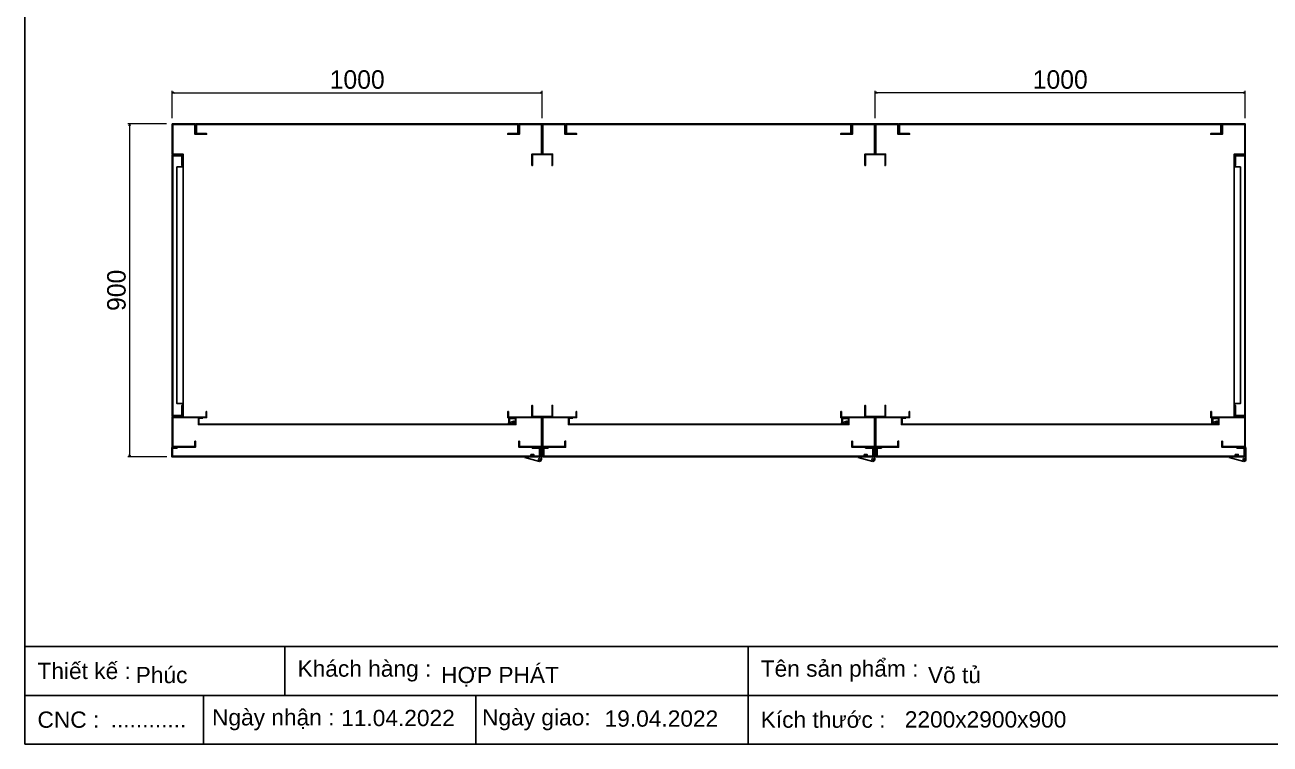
# Model space of a CAD drawing. Header units: millimetres. Extents: x 0 to 6523, y 0 to 4612.
# Drawn here: x 0 to 3365, y 0 to 1944 of the extents above; entities that cross this region are included whole.
import ezdxf

# ---------------------------------------------------------------- set-up
doc = ezdxf.new("R2010")
doc.units = ezdxf.units.MM
doc.layers.add('DIM', color=253, linetype='Continuous')
doc.layers.add('Ghi chu', color=7, linetype='Continuous')
doc.styles.add('Arial', font='arial.ttf')
doc.dimstyles.new('CNC', dxfattribs={"dimtxt": 50, "dimasz": 5, "dimexe": 5, "dimexo": 15, "dimgap": 10, "dimtad": 1, "dimdec": 0, "dimtxsty": 'Standard', "dimblk": 'OPEN30', "dimcen": 10, "dimclrd": 5, "dimclre": 5, "dimclrt": 3, "dimazin": 3, "dimtfac": 1, "dimtdec": 0, "dimtmove": 0, "dimatfit": 3, "dimldrblk": 'ARCHTICK', "dimlwd": 9, "dimlwe": 9})

# ---------------------------------------------------------------- blocks, each defined once
blk = doc.blocks.new('*D7')
at = {"color": 0, "linetype": 'ByBlock', "lineweight": -2}
for p, q in [((398, 1760.5), (403, 1761.8)), ((403, 1759.1), (398, 1760.5)), ((398, 1760.5), (403, 1760.5)), ((1393, 1761.8), (1398, 1760.5)), ((1398, 1760.5), (1393, 1759.1)), ((1398, 1760.5), (1393, 1760.5))]:
    blk.add_line(p, q, dxfattribs=at)
at = {"layer": 'Defpoints', "color": 0, "transparency": 16777216}
for p in [(1398, 1760.5), (398, 1676.5), (1398, 1676.5)]:
    blk.add_point(p, dxfattribs=at)
at = {"layer": 'DIM', "color": 5, "lineweight": 9, "transparency": 16777216}
for p, q in [((398, 1691.5), (398, 1765.5)), ((403, 1760.5), (1393, 1760.5)), ((1398, 1691.5), (1398, 1765.5))]:
    blk.add_line(p, q, dxfattribs=at)
at = {"layer": 'DIM', "color": 3, "transparency": 16777216, "insert": (898, 1796), "char_height": 50, "attachment_point": 5}
blk.add_mtext('1000', dxfattribs=at)
blk = doc.blocks.new('_ArchTick')
at = {"color": 0, "const_width": 0.15}
blk.add_lwpolyline([(-0.5, -0.5), (0.5, 0.5)], dxfattribs=at)
blk = doc.blocks.new('_Open30')
at = {"color": 0, "linetype": 'ByBlock', "lineweight": -2}
for p, q in [((-1, 0.27), (0, 0)), ((0, 0), (-1, -0.27)), ((0, 0), (-1, 0))]:
    blk.add_line(p, q, dxfattribs=at)
blk = doc.blocks.new('*D8')
at = {"color": 0, "linetype": 'ByBlock', "lineweight": -2}
for p, q in [((281.8, 1671.5), (283.1, 1676.5)), ((283.1, 1676.5), (284.5, 1671.5)), ((283.1, 1676.5), (283.1, 1671.5)), ((283.1, 776.5), (281.8, 781.5)), ((284.5, 781.5), (283.1, 776.5)), ((283.1, 776.5), (283.1, 781.5))]:
    blk.add_line(p, q, dxfattribs=at)
at = {"layer": 'Defpoints', "color": 0, "transparency": 16777216}
for p in [(398, 1676.5), (283.1, 776.5), (399, 776.5)]:
    blk.add_point(p, dxfattribs=at)
at = {"layer": 'DIM', "color": 5, "lineweight": 9, "transparency": 16777216}
for p, q in [((383, 1676.5), (278.1, 1676.5)), ((283.1, 1671.5), (283.1, 781.5)), ((384, 776.5), (278.1, 776.5))]:
    blk.add_line(p, q, dxfattribs=at)
at = {"layer": 'DIM', "color": 3, "transparency": 16777216, "insert": (247.6, 1226.5), "char_height": 50, "attachment_point": 5, "rotation": 90}
blk.add_mtext('900', dxfattribs=at)
blk = doc.blocks.new('HL044-2')
at = {"color": 1}
for p, q in [((0, -3), (0, 0)), ((0, 0), (23, 0)), ((4, -3), (4, 0)), ((10, -3), (10, 0)), ((25, -26), (-20, -26)), ((-20, -26), (-20, -28)), ((-20, -28), (19.5, -38.5)), ((-3, -19.5), (-3, -26)), ((-3, -19.5), (3, -20.1)), ((-3, -20.5), (3, -21.1)), ((-3, -21.5), (3, -22.1)), ((-3, -22.5), (3, -23.1)), ((-3, -23.5), (3, -24.1)), ((-3, -24.5), (3, -25.1)), ((-3, -25.5), (2.3, -26)), ((22, -3), (0, -3)), ((3, -19.5), (3, -26)), ((22, -3), (22, -26)), ((25, -2), (25, -3)), ((25, -3), (25, -26)), ((25, -33), (25, -26))]:
    blk.add_line(p, q, dxfattribs=at)
blk.add_lwpolyline([(-4, -19.5), (4, -19.5), (4, -26), (-4, -26)], close=True, dxfattribs=at)
blk.add_circle((19.5, -33), 2.5, dxfattribs=at)
for centre, radius, start, end in [((23, -2), 2, 0, 90), ((19.5, -33), 5.5, 270, 0)]:
    blk.add_arc(centre, radius, start, end, dxfattribs=at)
blk = doc.blocks.new('*D9')
at = {"color": 0, "linetype": 'ByBlock', "lineweight": -2}
for p, q in [((398, 1760.5), (403, 1761.8)), ((403, 1759.1), (398, 1760.5)), ((398, 1760.5), (403, 1760.5)), ((1393, 1761.8), (1398, 1760.5)), ((1398, 1760.5), (1393, 1759.1)), ((1398, 1760.5), (1393, 1760.5))]:
    blk.add_line(p, q, dxfattribs=at)
at = {"layer": 'Defpoints', "color": 0, "transparency": 16777216}
for p in [(1398, 1760.5), (398, 1676.5), (1398, 1676.5)]:
    blk.add_point(p, dxfattribs=at)
at = {"layer": 'DIM', "color": 5, "lineweight": 9, "transparency": 16777216}
for p, q in [((398, 1691.5), (398, 1765.5)), ((403, 1760.5), (1393, 1760.5)), ((1398, 1691.5), (1398, 1765.5))]:
    blk.add_line(p, q, dxfattribs=at)
at = {"layer": 'DIM', "color": 3, "transparency": 16777216, "insert": (898, 1796), "char_height": 50, "attachment_point": 5}
blk.add_mtext('1000', dxfattribs=at)
blk = doc.blocks.new('HL036-1-2')
at = {"layer": 'Ghi chu', "color": 1}
for p, q in [((-3, 17.8), (-18.9, 17.8)), ((-18.9, 15.8), (-18.9, 17.8)), ((-12.1, 15.8), (-18.9, 15.8)), ((-16.4, 1), (-16.4, 14)), ((-15.6, 15), (-3.9, 17.7)), ((0, 0), (-15.4, 0)), ((-14.4, 3), (-14.4, 11.9)), ((0, 2), (-13.4, 2)), ((-13.1, 12.8), (-4.3, 9.8)), ((-6.2, 2), (-6.2, 0)), ((-1.2, 2), (-1.2, 0)), ((0, 0), (0, 2))]:
    blk.add_line(p, q, dxfattribs=at)
for radius in [4.1, 2.1]:
    blk.add_circle((-3, 13.7), radius, dxfattribs=at)
for centre, start, end in [((-15.4, 14), 102.9616, 180), ((-15.4, 1), 180, 270), ((-13.4, 11.9), 71.3254, 180), ((-13.4, 3), 180, 270)]:
    blk.add_arc(centre, 1, start, end, dxfattribs=at)
blk = doc.blocks.new('*D10')
at = {"color": 0, "linetype": 'ByBlock', "lineweight": -2}
for p, q in [((2298, 1760.5), (2303, 1761.8)), ((2303, 1759.1), (2298, 1760.5)), ((2298, 1760.5), (2303, 1760.5)), ((3293, 1761.8), (3298, 1760.5)), ((3298, 1760.5), (3293, 1759.1)), ((3298, 1760.5), (3293, 1760.5))]:
    blk.add_line(p, q, dxfattribs=at)
at = {"layer": 'Defpoints', "color": 0, "transparency": 16777216}
for p in [(2298, 1760.5), (2298, 1676.5), (3298, 1676.5)]:
    blk.add_point(p, dxfattribs=at)
at = {"layer": 'DIM', "color": 5, "lineweight": 9, "transparency": 16777216}
for p, q in [((2298, 1691.5), (2298, 1765.5)), ((3293, 1760.5), (2303, 1760.5)), ((3298, 1691.5), (3298, 1765.5))]:
    blk.add_line(p, q, dxfattribs=at)
at = {"layer": 'DIM', "color": 3, "transparency": 16777216, "insert": (2798, 1796), "char_height": 50, "attachment_point": 5}
blk.add_mtext('1000', dxfattribs=at)
blk = doc.blocks.new('KHUNG CHUẨN')
at = {"color": 7}
for p, q in [((19889.2, -28535.2), (16919.2, -28535.2)), ((17239.2, -28535.2), (17239.2, -28595.2)), ((17809.2, -28535.2), (17809.2, -28655.2)), ((18939.2, -28595.2), (16919.2, -28595.2)), ((17139.2, -28595.2), (17139.2, -28655.2)), ((17474.2, -28595.2), (17474.2, -28655.2))]:
    blk.add_line(p, q, dxfattribs=at)
blk.add_lwpolyline([(16919.2, -26555.2), (19889.2, -26555.2), (19889.2, -28655.2), (16919.2, -28655.2)], close=True, dxfattribs=at)
at = {"color": 2, "char_height": 20, "attachment_point": 4, "style": 'Arial'}
for s, insert, width in [('  Thiết kế :', (16919.2, -28565.2), 917.634), ('  Khách hàng :', (17239.2, -28565.2), 917.634), ('  Tên sản phẩm :', (17809.2, -28565.2), 917.634), ('  CNC :', (16919.2, -28625.2), 917.634), ('  Ngày nhận :', (17134, -28625.2), 556.651), ('  Ngày giao:', (17466.3, -28625.2), 556.651), ('  Kích thước :', (17809.2, -28625.2), 917.634)]:
    blk.add_mtext(s, dxfattribs=dict(at, insert=insert, width=width))
at = {"color": 3, "style": 'Arial'}
for tag, p in [('#01', (17055.6, -28580.1)), ('#02', (17431.4, -28580.1)), ('#03', (18030.6, -28580.1)), ('#08', (18751.7, -28580.1)), ('#10', (19064.8, -28580.1)), ('#11', (19060.3, -28625.7)), ('#04', (17024.8, -28634.6)), ('#05', (17308.5, -28633)), ('#06', (17632.7, -28633.7)), ('#07', (18002, -28634.7)), ('#09', (18753.8, -28632.6)), ('#12', (19806.5, -28628.9))]:
    blk.add_attdef(tag, p, '', height=20, dxfattribs=at)

msp = doc.modelspace()

# ---------------------------------------------------------------- linework, layer by layer
at = {"color": 7}
for points in [[(426, 1563.5), (426, 1595), (399.5, 1595), (399.5, 1675), (459.5, 1675), (459.5, 1648.5), (491, 1648.5), (491, 1650), (461, 1650), (461, 1676.5), (398, 1676.5), (398, 1593.5), (424.5, 1593.5), (424.5, 1563.5)], [(1332, 1651), (1332, 1675), (464, 1675), (464, 1651), (462.5, 1651), (462.5, 1676.5), (1333.5, 1676.5), (1333.5, 1651)], [(1370, 1563.5), (1370, 1595), (1396.5, 1595), (1396.5, 1675), (1336.5, 1675), (1336.5, 1648.5), (1305, 1648.5), (1305, 1650), (1335, 1650), (1335, 1676.5), (1398, 1676.5), (1398, 1593.5), (1371.5, 1593.5), (1371.5, 1563.5)], [(1426, 1563.5), (1426, 1595), (1399.5, 1595), (1399.5, 1675), (1459.5, 1675), (1459.5, 1648.5), (1491, 1648.5), (1491, 1650), (1461, 1650), (1461, 1676.5), (1398, 1676.5), (1398, 1593.5), (1424.5, 1593.5), (1424.5, 1563.5)], [(1464, 1651), (1464, 1675), (2232, 1675), (2232, 1651), (2233.5, 1651), (2233.5, 1676.5), (1462.5, 1676.5), (1462.5, 1651)], [(2270, 1563.5), (2270, 1595), (2296.5, 1595), (2296.5, 1675), (2236.5, 1675), (2236.5, 1648.5), (2205, 1648.5), (2205, 1650), (2235, 1650), (2235, 1676.5), (2298, 1676.5), (2298, 1593.5), (2271.5, 1593.5), (2271.5, 1563.5)], [(2326, 1563.5), (2326, 1595), (2299.5, 1595), (2299.5, 1675), (2359.5, 1675), (2359.5, 1648.5), (2391, 1648.5), (2391, 1650), (2361, 1650), (2361, 1676.5), (2298, 1676.5), (2298, 1593.5), (2324.5, 1593.5), (2324.5, 1563.5)], [(2364, 1651), (2364, 1675), (3232, 1675), (3232, 1651), (3233.5, 1651), (3233.5, 1676.5), (2362.5, 1676.5), (2362.5, 1651)], [(3270, 1563.5), (3270, 1595), (3296.5, 1595), (3296.5, 1675), (3236.5, 1675), (3236.5, 1648.5), (3205, 1648.5), (3205, 1650), (3235, 1650), (3235, 1676.5), (3298, 1676.5), (3298, 1593.5), (3271.5, 1593.5), (3271.5, 1563.5)], [(423.5, 888.5), (399.5, 888.5), (399.5, 1590.5), (423.5, 1590.5), (423.5, 1592), (398, 1592), (398, 887), (423.5, 887)], [(3272.5, 888.5), (3296.5, 888.5), (3296.5, 1590.5), (3272.5, 1590.5), (3272.5, 1592), (3298, 1592), (3298, 887), (3272.5, 887)], [(459.5, 819), (459.5, 804), (399.5, 804), (399.5, 884), (426, 884), (426, 915.5), (424.5, 915.5), (424.5, 885.5), (398, 885.5), (398, 802.5), (461, 802.5), (461, 819)], [(1336.5, 819), (1336.5, 804), (1396.5, 804), (1396.5, 884), (1370, 884), (1370, 915.5), (1371.5, 915.5), (1371.5, 885.5), (1398, 885.5), (1398, 802.5), (1335, 802.5), (1335, 819)], [(1459.5, 819), (1459.5, 804), (1399.5, 804), (1399.5, 884), (1426, 884), (1426, 915.5), (1424.5, 915.5), (1424.5, 885.5), (1398, 885.5), (1398, 802.5), (1461, 802.5), (1461, 819)], [(2236.5, 819), (2236.5, 804), (2296.5, 804), (2296.5, 884), (2270, 884), (2270, 915.5), (2271.5, 915.5), (2271.5, 885.5), (2298, 885.5), (2298, 802.5), (2235, 802.5), (2235, 819)], [(2359.5, 819), (2359.5, 804), (2299.5, 804), (2299.5, 884), (2326, 884), (2326, 915.5), (2324.5, 915.5), (2324.5, 885.5), (2298, 885.5), (2298, 802.5), (2361, 802.5), (2361, 819)], [(3236.5, 819), (3236.5, 804), (3296.5, 804), (3296.5, 884), (3270, 884), (3270, 915.5), (3271.5, 915.5), (3271.5, 885.5), (3298, 885.5), (3298, 802.5), (3235, 802.5), (3235, 819)], [(1379, 799.5), (1391, 799.5), (1391, 778.5), (399, 778.5), (399, 799.5), (411, 799.5), (411, 801.5), (397, 801.5), (397, 776.5), (1393, 776.5), (1393, 801.5), (1379, 801.5)], [(1414, 799.5), (1402, 799.5), (1402, 778.5), (2292, 778.5), (2292, 799.5), (2280, 799.5), (2280, 801.5), (2294, 801.5), (2294, 776.5), (1400, 776.5), (1400, 801.5), (1414, 801.5)], [(2315, 799.5), (2303, 799.5), (2303, 778.5), (3295, 778.5), (3295, 799.5), (3283, 799.5), (3283, 801.5), (3297, 801.5), (3297, 776.5), (2301, 776.5), (2301, 801.5), (2315, 801.5)]]:
    msp.add_lwpolyline(points, close=True, dxfattribs=at)
at = {"color": 8}
for points in [[(426, 920.5), (426, 885.5), (427.5, 885.5), (427.5, 1595), (426, 1595), (426, 1560), (411, 1560), (411, 920.5), (426, 920.5)], [(3270, 920.5), (3270, 885.5), (3268.5, 885.5), (3268.5, 1595), (3270, 1595), (3270, 1560), (3285, 1560), (3285, 920.5), (3270, 920.5)]]:
    msp.add_lwpolyline(points, dxfattribs=at)
at = {"color": 3}
for points in [[(489.5, 899), (489.5, 884), (399.5, 884), (399.5, 882.5), (491, 882.5), (491, 899)], [(1306.5, 899), (1306.5, 884), (1396.5, 884), (1396.5, 882.5), (1305, 882.5), (1305, 899)], [(1489.5, 899), (1489.5, 884), (1399.5, 884), (1399.5, 882.5), (1491, 882.5), (1491, 899)], [(2206.5, 899), (2206.5, 884), (2296.5, 884), (2296.5, 882.5), (2205, 882.5), (2205, 899)], [(2389.5, 899), (2389.5, 884), (2299.5, 884), (2299.5, 882.5), (2391, 882.5), (2391, 899)], [(3206.5, 899), (3206.5, 884), (3296.5, 884), (3296.5, 882.5), (3205, 882.5), (3205, 899)]]:
    msp.add_lwpolyline(points, close=True, dxfattribs=at)
at = {"color": 6}
for points in [[(1315.5, 881), (1325.5, 881), (1325.5, 865), (470.5, 865), (470.5, 881), (480.5, 881), (480.5, 882.5), (469, 882.5), (469, 863.5), (1327, 863.5), (1327, 882.5), (1315.5, 882.5)], [(1480.5, 881), (1470.5, 881), (1470.5, 865), (2225.5, 865), (2225.5, 881), (2215.5, 881), (2215.5, 882.5), (2227, 882.5), (2227, 863.5), (1469, 863.5), (1469, 882.5), (1480.5, 882.5)], [(2380.5, 881), (2370.5, 881), (2370.5, 865), (3225.5, 865), (3225.5, 881), (3215.5, 881), (3215.5, 882.5), (3227, 882.5), (3227, 863.5), (2369, 863.5), (2369, 882.5), (2380.5, 882.5)]]:
    msp.add_lwpolyline(points, close=True, dxfattribs=at)

# ---------------------------------------------------------------- block references
at = {"color": 3}
ref = msp.add_blockref('KHUNG CHUẨN', (-37157.2, 62931), dxfattribs=dict(at, xscale=2.196150000008856, yscale=2.196150000008856, zscale=2.196150000008856))
ref.add_attrib('#03', 'Võ tủ', (2440.6, 164.8), dxfattribs={"color": 3, "height": 43.92, "style": 'Arial'})
ref.add_attrib('#07', '2200x2900x900', (2377.9, 44.8), dxfattribs={"color": 3, "height": 43.923, "style": 'Arial'})
ref.add_attrib('#02', 'HỢP PHÁT', (1124.7, 164.8), dxfattribs={"color": 3, "height": 43.92, "style": 'Arial'})
ref.add_attrib('#05', '11.04.2022', (854.7, 48.6), dxfattribs={"color": 3, "height": 43.92, "style": 'Arial'})
ref.add_attrib('#06', '19.04.2022', (1566.7, 47.1), dxfattribs={"color": 3, "height": 43.92, "style": 'Arial'})
ref.add_attrib('#01', 'Phúc', (299.4, 164.8), dxfattribs={"color": 3, "height": 43.92, "style": 'Arial'})
ref.add_attrib('#04', '............', (231.7, 45.1), dxfattribs={"color": 3, "height": 43.923, "style": 'Arial'})
at = {"color": 7, "xscale": -1, "rotation": 180}
for p in [(1324.4, 882.5), (2224.4, 882.5), (3224.4, 882.5)]:
    msp.add_blockref('HL036-1-2', p, dxfattribs=at)
at = {"color": 7}
for p in [(1371, 802.5), (2272, 802.5), (3275, 802.5)]:
    msp.add_blockref('HL044-2', p, dxfattribs=at)

# ---------------------------------------------------------------- dimensions: what is measured, and where the dimension line sits
at = {"layer": 'DIM', "color": 7}
dim = msp.add_linear_dim(base=(1398, 1760.5), p1=(398, 1676.5), p2=(1398, 1676.5), dimstyle='CNC', dxfattribs=at)
dim.commit()
dim.dimension.update_dxf_attribs({"geometry": '*D7', "text_midpoint": (898, 1796)})
for base, p1, p2, angle, picture, middle in [((1398, 1760.5), (2298, 1676.5), (1398, 1676.5), 180, '*D9', (1848, 1796)), ((2298, 1760.5), (3298, 1676.5), (2298, 1676.5), 180, '*D10', (2798, 1796)), ((283.1, 776.5), (398, 1676.5), (399, 776.5), 90, '*D8', (247.6, 1226.5))]:
    dim = msp.add_linear_dim(base=base, p1=p1, p2=p2, angle=angle, dimstyle='CNC', dxfattribs=at)
    dim.commit()
    dim.dimension.update_dxf_attribs({"geometry": picture, "text_midpoint": middle})

doc.saveas('drawing.dxf')
